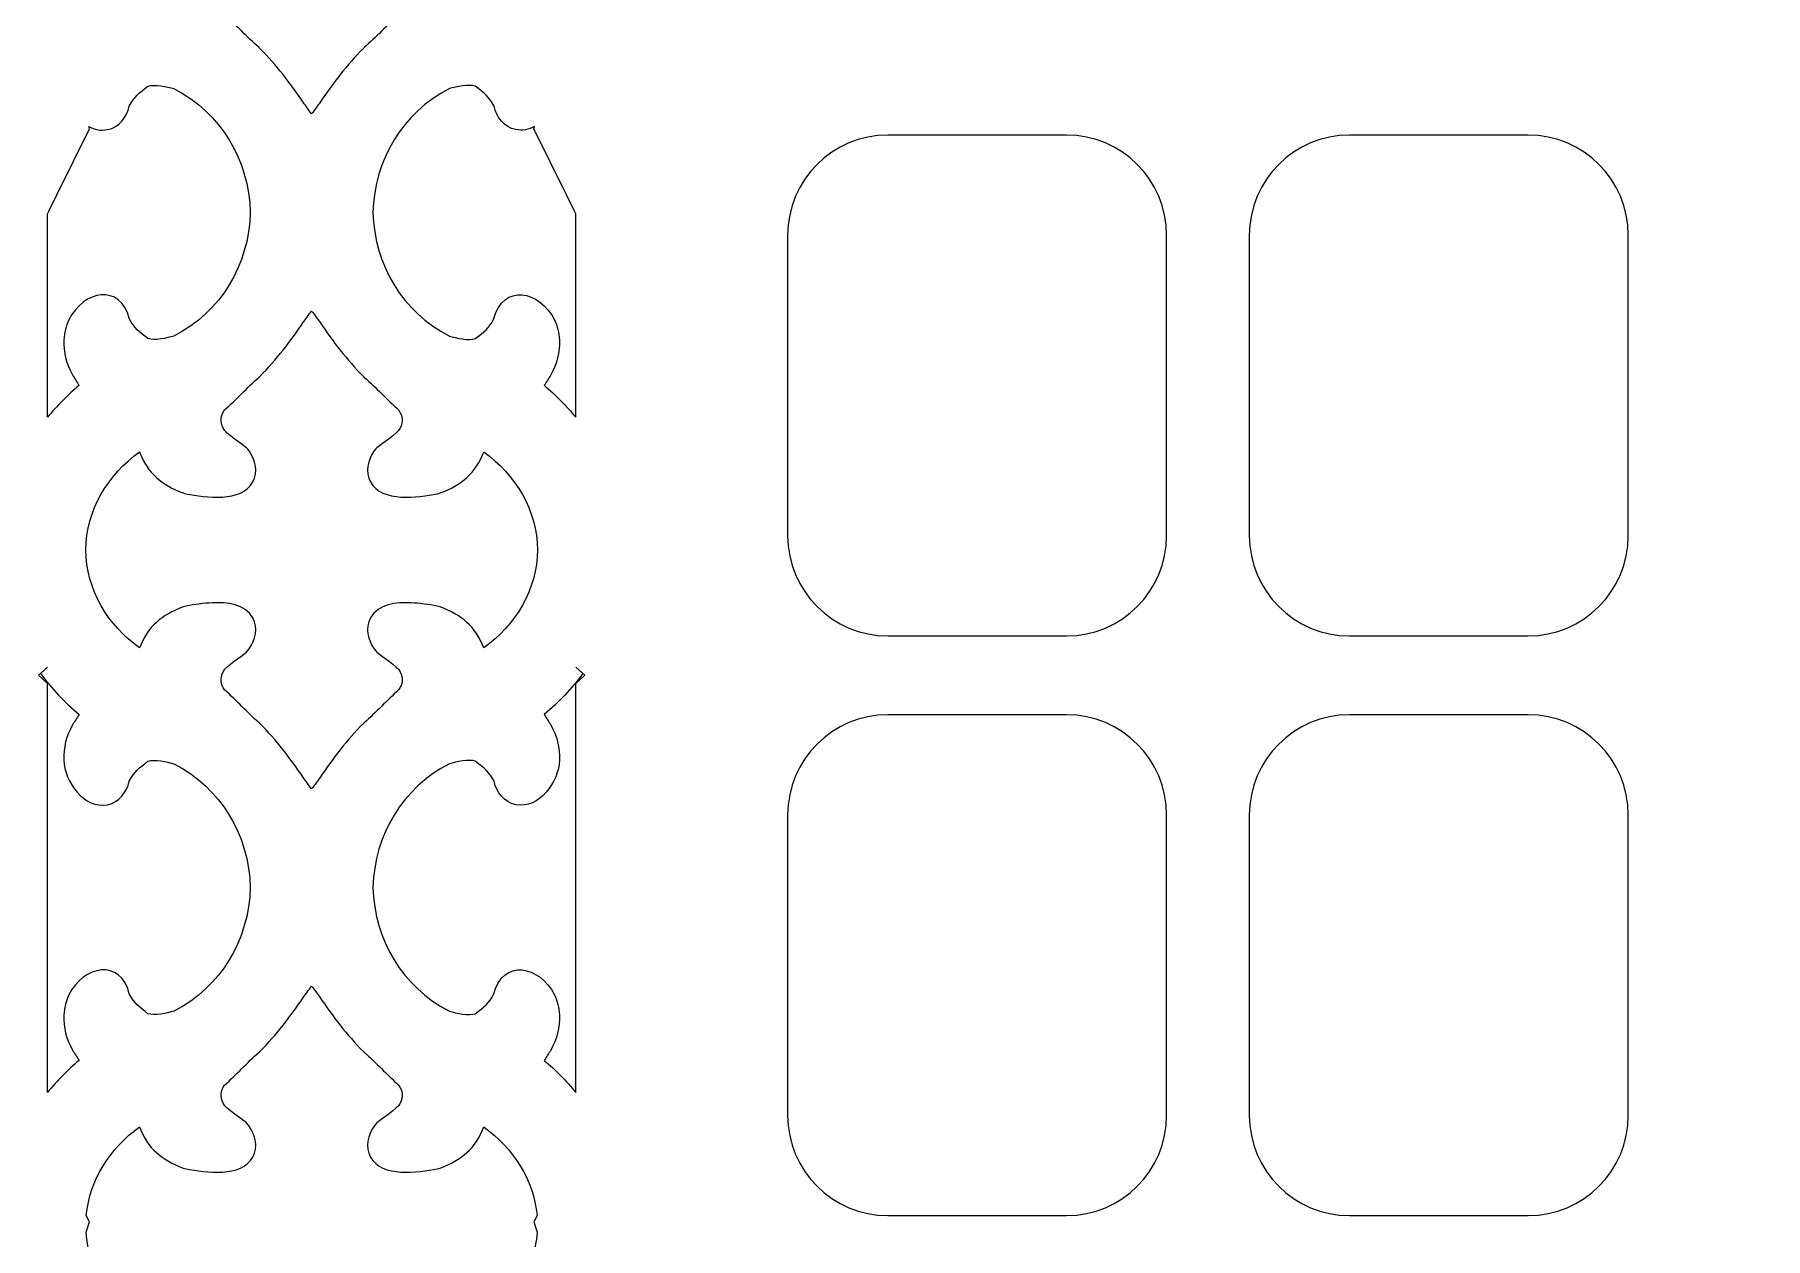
# Model space of a CAD drawing. Header units: centimetres. Extents: x -44 to 44, y -59 to 59.
# Drawn here: x -0.54 to 9.62, y -15.12 to -8.05 of the extents above; entities that cross this region are included whole.
import ezdxf

# ---------------------------------------------------------------- set-up
doc = ezdxf.new("R2010")
doc.units = ezdxf.units.CM
doc.header["$MEASUREMENT"] = 0
doc.layers.add('layer 1', color=7, linetype='Continuous')

msp = doc.modelspace()

# ---------------------------------------------------------------- linework, layer by layer
at = {"layer": 'layer 1', "lineweight": 9}
for points, knots in [([(0.39317, 9.20218), (0.39317, 9.20218), (1.78183, 9.20218), (1.78183, 9.20218), (1.78183, 9.20218), (2.21833, 9.20218), (2.57539, 8.84509), (2.57539, 8.40861), (2.57539, 8.40861), (2.57539, 8.40861), (2.57539, 8.40859), (2.57539, 8.40859), (2.57539, 8.40859), (2.57539, 8.05007), (2.33445, 7.74516), (2.00649, 7.64766), (2.00649, 7.64766), (2.00649, 7.64766), (2.03844, 7.61503), (2.03844, 7.61503), (2.03844, 7.61503), (2.03844, 7.61503), (2.38926, 7.25685), (2.38926, 7.25685), (2.38926, 7.25685), (2.38926, 7.25685), (14.71384, -5.32678), (14.71384, -5.32678), (14.71384, -5.32678), (14.71384, -5.32678), (14.71384, -6.39821), (14.71384, -6.39821), (14.71384, -6.39821), (14.71384, -6.70091), (14.47399, -6.94629), (14.17813, -6.94629), (14.17813, -6.94629), (14.17813, -8.84051), (14.71384, -11.77993), (14.71384, -12.57114), (14.71384, -12.57114), (14.71384, -12.57114), (14.71384, -14.15383), (14.71384, -14.15383), (14.71384, -14.15383), (14.71384, -14.94504), (14.17813, -17.88446), (14.17813, -19.77868), (14.17813, -19.77868), (14.47399, -19.77868), (14.71384, -20.02406), (14.71384, -20.32676), (14.71384, -20.32676), (14.71384, -20.32676), (14.71384, -21.39819), (14.71384, -21.39819), (14.71384, -21.39819), (14.71384, -21.39819), (14.17813, -21.39819), (14.17813, -21.39819), (14.17813, -21.39819), (14.17813, -21.39819), (13.65836, -21.39819), (13.65836, -21.39819), (13.65836, -21.39819), (13.65836, -21.39819), (13.00335, -21.39859), (13.00335, -21.39859), (13.00335, -21.39859), (13.00335, -21.39859), (13.00335, -12.45703), (13.00335, -12.45703), (13.00335, -12.45703), (13.00335, -12.45703), (12.40335, -12.45703), (12.40335, -12.45703), (12.40335, -12.45703), (12.40335, -12.45703), (12.40335, -21.39898), (12.40335, -21.39898), (12.40335, -21.39898), (12.40335, -21.39898), (-10.24476, -21.41336), (-10.24476, -21.41336), (-10.24476, -21.41336), (-10.24476, -21.41336), (-10.24476, -12.45703), (-10.24476, -12.45703), (-10.24476, -12.45703), (-10.24476, -12.45703), (-10.84476, -12.45703), (-10.84476, -12.45703), (-10.84476, -12.45703), (-10.84476, -12.45703), (-10.84476, -21.41374), (-10.84476, -21.41374), (-10.84476, -21.41374), (-10.84476, -21.41374), (-11.49101, -21.41415), (-11.49101, -21.41415), (-11.49101, -21.41415), (-11.49101, -21.41415), (-12.01954, -21.41415), (-12.01954, -21.41415), (-12.01954, -21.41415), (-12.01954, -21.41415), (-12.55526, -21.41415), (-12.55526, -21.41415), (-12.55526, -21.41415), (-12.55526, -21.41415), (-12.55526, -20.34272), (-12.55526, -20.34272), (-12.55526, -20.34272), (-12.55526, -20.04002), (-12.31541, -19.79464), (-12.01954, -19.79464), (-12.01954, -19.79464), (-12.01954, -17.90042), (-12.55526, -14.961), (-12.55526, -14.16979), (-12.55526, -14.16979), (-12.55526, -14.16979), (-12.55526, -12.5871), (-12.55526, -12.5871), (-12.55526, -12.5871), (-12.55526, -11.79589), (-12.01954, -8.85647), (-12.01954, -6.96225), (-12.01954, -6.96225), (-12.31541, -6.96225), (-12.55526, -6.71687), (-12.55526, -6.41417), (-12.55526, -6.41417), (-12.55526, -6.41417), (-12.55526, -5.34274), (-12.55526, -5.34274), (-12.55526, -5.34274), (-12.55526, -5.34274), (0.08501, 7.5624), (0.08501, 7.5624), (0.08501, 7.5624), (0.08501, 7.5624), (0.16851, 7.64769), (0.16851, 7.64769), (0.16851, 7.64769), (-0.15947, 7.74519), (-0.40039, 8.05005), (-0.40039, 8.40859), (-0.40039, 8.40859), (-0.40039, 8.40859), (-0.40039, 8.40861), (-0.40039, 8.40861), (-0.40039, 8.40861), (-0.40039, 8.84509), (-0.04333, 9.20218), (0.39317, 9.20218)], [0, 0, 0, 0, 0.025, 0.025, 0.025, 0.025, 0.05, 0.05, 0.05, 0.05, 0.075, 0.075, 0.075, 0.075, 0.1, 0.1, 0.1, 0.1, 0.125, 0.125, 0.125, 0.125, 0.15, 0.15, 0.15, 0.15, 0.175, 0.175, 0.175, 0.175, 0.2, 0.2, 0.2, 0.2, 0.225, 0.225, 0.225, 0.225, 0.25, 0.25, 0.25, 0.25, 0.275, 0.275, 0.275, 0.275, 0.3, 0.3, 0.3, 0.3, 0.325, 0.325, 0.325, 0.325, 0.35, 0.35, 0.35, 0.35, 0.375, 0.375, 0.375, 0.375, 0.4, 0.4, 0.4, 0.4, 0.425, 0.425, 0.425, 0.425, 0.45, 0.45, 0.45, 0.45, 0.475, 0.475, 0.475, 0.475, 0.5, 0.5, 0.5, 0.5, 0.525, 0.525, 0.525, 0.525, 0.55, 0.55, 0.55, 0.55, 0.575, 0.575, 0.575, 0.575, 0.6, 0.6, 0.6, 0.6, 0.625, 0.625, 0.625, 0.625, 0.65, 0.65, 0.65, 0.65, 0.675, 0.675, 0.675, 0.675, 0.7, 0.7, 0.7, 0.7, 0.725, 0.725, 0.725, 0.725, 0.75, 0.75, 0.75, 0.75, 0.775, 0.775, 0.775, 0.775, 0.8, 0.8, 0.8, 0.8, 0.825, 0.825, 0.825, 0.825, 0.85, 0.85, 0.85, 0.85, 0.875, 0.875, 0.875, 0.875, 0.9, 0.9, 0.9, 0.9, 0.925, 0.925, 0.925, 0.925, 0.95, 0.95, 0.95, 0.95, 1, 1, 1, 1]), ([(1.0875, -5.71187), (1.06993, -5.73257), (1.04878, -5.76364), (1.0404, -5.77584), (1.0404, -5.77584), (0.96152, -5.89044), (0.8823, -5.99683), (0.78341, -6.09553), (0.78341, -6.09553), (0.78341, -6.09553), (0.78114, -6.0978), (0.78114, -6.0978), (0.78114, -6.0978), (0.78114, -6.0978), (0.77874, -6.09992), (0.77874, -6.09992), (0.77874, -6.09992), (0.7089, -6.16172), (0.64605, -6.22997), (0.57673, -6.29244), (0.57673, -6.29244), (0.55307, -6.32773), (0.55026, -6.35912), (0.56711, -6.39947), (0.56711, -6.39947), (0.58731, -6.43691), (0.67059, -6.48452), (0.70419, -6.51506), (0.70419, -6.51506), (0.70419, -6.51506), (0.71323, -6.52326), (0.71323, -6.52326), (0.71323, -6.52326), (0.71323, -6.52326), (0.72019, -6.53331), (0.72019, -6.53331), (0.72019, -6.53331), (0.75778, -6.58755), (0.77612, -6.6537), (0.74226, -6.71511), (0.74226, -6.71511), (0.67545, -6.83629), (0.46444, -6.80676), (0.35059, -6.78478), (0.35059, -6.78478), (0.35059, -6.78478), (0.3417, -6.78306), (0.3417, -6.78306), (0.3417, -6.78306), (0.3417, -6.78306), (0.33324, -6.77989), (0.33324, -6.77989), (0.33324, -6.77989), (0.20679, -6.73243), (0.12551, -6.66572), (0.07671, -6.53867), (0.07671, -6.53867), (-0.10944, -6.67189), (-0.23638, -6.88183), (-0.23863, -7.11326), (-0.23863, -7.11326), (-0.23638, -7.34655), (-0.10944, -7.55666), (0.07671, -7.68988), (0.07671, -7.68988), (0.12551, -7.56283), (0.20676, -7.49612), (0.33324, -7.44866), (0.33324, -7.44866), (0.33324, -7.44866), (0.3417, -7.44549), (0.3417, -7.44549), (0.3417, -7.44549), (0.3417, -7.44549), (0.35059, -7.44377), (0.35059, -7.44377), (0.35059, -7.44377), (0.40039, -7.43415), (0.45311, -7.42738), (0.5037, -7.42506), (0.5037, -7.42506), (0.58884, -7.42119), (0.69587, -7.42926), (0.74226, -7.51346), (0.74226, -7.51346), (0.77612, -7.57487), (0.75778, -7.641), (0.72017, -7.69524), (0.72017, -7.69524), (0.72017, -7.69524), (0.71323, -7.70526), (0.71323, -7.70526), (0.71323, -7.70526), (0.71323, -7.70526), (0.70419, -7.71347), (0.70419, -7.71347), (0.70419, -7.71347), (0.67061, -7.74401), (0.58731, -7.79166), (0.56709, -7.8291), (0.56709, -7.8291), (0.55026, -7.86943), (0.55307, -7.90082), (0.57673, -7.93611), (0.57673, -7.93611), (0.64605, -7.99858), (0.7089, -8.06683), (0.77874, -8.12863), (0.77874, -8.12863), (0.77874, -8.12863), (0.78114, -8.13075), (0.78114, -8.13075), (0.78114, -8.13075), (0.78114, -8.13075), (0.78341, -8.13302), (0.78341, -8.13302), (0.78341, -8.13302), (0.8823, -8.23172), (0.96152, -8.33811), (1.0404, -8.45271), (1.0404, -8.45271), (1.04878, -8.46491), (1.06993, -8.49598), (1.0875, -8.51668), (1.0875, -8.51668), (1.10507, -8.49598), (1.12622, -8.46491), (1.1346, -8.45271), (1.1346, -8.45271), (1.21348, -8.33811), (1.2927, -8.23172), (1.39159, -8.13302), (1.39159, -8.13302), (1.39159, -8.13302), (1.39386, -8.13075), (1.39386, -8.13075), (1.39386, -8.13075), (1.39386, -8.13075), (1.39626, -8.12863), (1.39626, -8.12863), (1.39626, -8.12863), (1.4661, -8.06683), (1.52895, -7.99858), (1.59827, -7.93611), (1.59827, -7.93611), (1.62193, -7.90082), (1.62474, -7.86943), (1.60791, -7.8291), (1.60791, -7.8291), (1.58769, -7.79166), (1.50439, -7.74401), (1.47081, -7.71347), (1.47081, -7.71347), (1.47081, -7.71347), (1.46177, -7.70526), (1.46177, -7.70526), (1.46177, -7.70526), (1.46177, -7.70526), (1.45483, -7.69524), (1.45483, -7.69524), (1.45483, -7.69524), (1.41722, -7.641), (1.39888, -7.57487), (1.43274, -7.51346), (1.43274, -7.51346), (1.47913, -7.42926), (1.58616, -7.42119), (1.6713, -7.42506), (1.6713, -7.42506), (1.72189, -7.42738), (1.77461, -7.43415), (1.82441, -7.44377), (1.82441, -7.44377), (1.82441, -7.44377), (1.8333, -7.44549), (1.8333, -7.44549), (1.8333, -7.44549), (1.8333, -7.44549), (1.84176, -7.44866), (1.84176, -7.44866), (1.84176, -7.44866), (1.96824, -7.49612), (2.04949, -7.56283), (2.09829, -7.68988), (2.09829, -7.68988), (2.28444, -7.55666), (2.41138, -7.34655), (2.41363, -7.11326), (2.41363, -7.11326), (2.41138, -6.88183), (2.28444, -6.67189), (2.09829, -6.53867), (2.09829, -6.53867), (2.04949, -6.66572), (1.96821, -6.73243), (1.84176, -6.77989), (1.84176, -6.77989), (1.84176, -6.77989), (1.8333, -6.78306), (1.8333, -6.78306), (1.8333, -6.78306), (1.8333, -6.78306), (1.82441, -6.78478), (1.82441, -6.78478), (1.82441, -6.78478), (1.71056, -6.80676), (1.49955, -6.83629), (1.43274, -6.71511), (1.43274, -6.71511), (1.39888, -6.6537), (1.41722, -6.58755), (1.45481, -6.53331), (1.45481, -6.53331), (1.45481, -6.53331), (1.46177, -6.52326), (1.46177, -6.52326), (1.46177, -6.52326), (1.46177, -6.52326), (1.47081, -6.51506), (1.47081, -6.51506), (1.47081, -6.51506), (1.50441, -6.48452), (1.58769, -6.43691), (1.60789, -6.39947), (1.60789, -6.39947), (1.62474, -6.35912), (1.62193, -6.32773), (1.59827, -6.29244), (1.59827, -6.29244), (1.52895, -6.22997), (1.4661, -6.16172), (1.39626, -6.09992), (1.39626, -6.09992), (1.39626, -6.09992), (1.39386, -6.0978), (1.39386, -6.0978), (1.39386, -6.0978), (1.39386, -6.0978), (1.39159, -6.09553), (1.39159, -6.09553), (1.39159, -6.09553), (1.2927, -5.99683), (1.21348, -5.89044), (1.1346, -5.77584), (1.1346, -5.77584), (1.12622, -5.76364), (1.10507, -5.73257), (1.0875, -5.71187)], [0, 0, 0, 0, 0.01587302, 0.01587302, 0.01587302, 0.01587302, 0.03174603, 0.03174603, 0.03174603, 0.03174603, 0.04761905, 0.04761905, 0.04761905, 0.04761905, 0.06349206, 0.06349206, 0.06349206, 0.06349206, 0.07936508, 0.07936508, 0.07936508, 0.07936508, 0.0952381, 0.0952381, 0.0952381, 0.0952381, 0.11111111, 0.11111111, 0.11111111, 0.11111111, 0.12698413, 0.12698413, 0.12698413, 0.12698413, 0.14285714, 0.14285714, 0.14285714, 0.14285714, 0.15873016, 0.15873016, 0.15873016, 0.15873016, 0.17460317, 0.17460317, 0.17460317, 0.17460317, 0.19047619, 0.19047619, 0.19047619, 0.19047619, 0.20634921, 0.20634921, 0.20634921, 0.20634921, 0.22222222, 0.22222222, 0.22222222, 0.22222222, 0.23809524, 0.23809524, 0.23809524, 0.23809524, 0.25396825, 0.25396825, 0.25396825, 0.25396825, 0.26984127, 0.26984127, 0.26984127, 0.26984127, 0.28571429, 0.28571429, 0.28571429, 0.28571429, 0.3015873, 0.3015873, 0.3015873, 0.3015873, 0.31746032, 0.31746032, 0.31746032, 0.31746032, 0.33333333, 0.33333333, 0.33333333, 0.33333333, 0.34920635, 0.34920635, 0.34920635, 0.34920635, 0.36507937, 0.36507937, 0.36507937, 0.36507937, 0.38095238, 0.38095238, 0.38095238, 0.38095238, 0.3968254, 0.3968254, 0.3968254, 0.3968254, 0.41269841, 0.41269841, 0.41269841, 0.41269841, 0.42857143, 0.42857143, 0.42857143, 0.42857143, 0.44444444, 0.44444444, 0.44444444, 0.44444444, 0.46031746, 0.46031746, 0.46031746, 0.46031746, 0.47619048, 0.47619048, 0.47619048, 0.47619048, 0.49206349, 0.49206349, 0.49206349, 0.49206349, 0.50793651, 0.50793651, 0.50793651, 0.50793651, 0.52380952, 0.52380952, 0.52380952, 0.52380952, 0.53968254, 0.53968254, 0.53968254, 0.53968254, 0.55555556, 0.55555556, 0.55555556, 0.55555556, 0.57142857, 0.57142857, 0.57142857, 0.57142857, 0.58730159, 0.58730159, 0.58730159, 0.58730159, 0.6031746, 0.6031746, 0.6031746, 0.6031746, 0.61904762, 0.61904762, 0.61904762, 0.61904762, 0.63492063, 0.63492063, 0.63492063, 0.63492063, 0.65079365, 0.65079365, 0.65079365, 0.65079365, 0.66666667, 0.66666667, 0.66666667, 0.66666667, 0.68253968, 0.68253968, 0.68253968, 0.68253968, 0.6984127, 0.6984127, 0.6984127, 0.6984127, 0.71428571, 0.71428571, 0.71428571, 0.71428571, 0.73015873, 0.73015873, 0.73015873, 0.73015873, 0.74603175, 0.74603175, 0.74603175, 0.74603175, 0.76190476, 0.76190476, 0.76190476, 0.76190476, 0.77777778, 0.77777778, 0.77777778, 0.77777778, 0.79365079, 0.79365079, 0.79365079, 0.79365079, 0.80952381, 0.80952381, 0.80952381, 0.80952381, 0.82539683, 0.82539683, 0.82539683, 0.82539683, 0.84126984, 0.84126984, 0.84126984, 0.84126984, 0.85714286, 0.85714286, 0.85714286, 0.85714286, 0.87301587, 0.87301587, 0.87301587, 0.87301587, 0.88888889, 0.88888889, 0.88888889, 0.88888889, 0.9047619, 0.9047619, 0.9047619, 0.9047619, 0.92063492, 0.92063492, 0.92063492, 0.92063492, 0.93650794, 0.93650794, 0.93650794, 0.93650794, 0.95238095, 0.95238095, 0.95238095, 0.95238095, 0.96825397, 0.96825397, 0.96825397, 0.96825397, 1, 1, 1, 1]), ([(-0.46314, -10.29891), (-0.408, -10.23144), (-0.34624, -10.16856), (-0.27759, -10.11088), (-0.27759, -10.11088), (-0.29085, -10.09082), (-0.3057, -10.07012), (-0.31654, -10.05039), (-0.31654, -10.05039), (-0.35216, -9.98554), (-0.3717, -9.91742), (-0.36705, -9.84309), (-0.36705, -9.84309), (-0.36624, -9.80284), (-0.35501, -9.76288), (-0.33739, -9.72684), (-0.33739, -9.72684), (-0.25185, -9.55183), (-0.03474, -9.51266), (0.01691, -9.71964), (0.01691, -9.71964), (0.04581, -9.77698), (0.07624, -9.79721), (0.12647, -9.83679), (0.12647, -9.83679), (0.16179, -9.85052), (0.24049, -9.83289), (0.27868, -9.82247), (0.27868, -9.82247), (0.55624, -9.67832), (0.71779, -9.40603), (0.72731, -9.09589), (0.72731, -9.09589), (0.71779, -8.78578), (0.55624, -8.51346), (0.27868, -8.36931), (0.27868, -8.36931), (0.24049, -8.3589), (0.16181, -8.34131), (0.12647, -8.355), (0.12647, -8.355), (0.07622, -8.39464), (0.04575, -8.41489), (0.0168, -8.47236), (0.0168, -8.47236), (-0.00004, -8.53794), (-0.04033, -8.59549), (-0.11145, -8.6097), (-0.11145, -8.6097), (-0.15062, -8.61752), (-0.18791, -8.60994), (-0.22131, -8.59219), (-0.22131, -8.59219), (-0.22131, -8.59219), (-0.21724, -8.60503), (-0.21724, -8.60503), (-0.21724, -8.60503), (-0.21724, -8.60503), (-0.40841, -8.99209), (-0.40841, -8.99209), (-0.40841, -8.99209), (-0.42613, -9.02801), (-0.44554, -9.06574), (-0.46314, -9.10371), (-0.46314, -9.10371), (-0.46314, -9.10371), (-0.46314, -10.29891), (-0.46314, -10.29891)], [0, 0, 0, 0, 0.05555556, 0.05555556, 0.05555556, 0.05555556, 0.11111111, 0.11111111, 0.11111111, 0.11111111, 0.16666667, 0.16666667, 0.16666667, 0.16666667, 0.22222222, 0.22222222, 0.22222222, 0.22222222, 0.27777778, 0.27777778, 0.27777778, 0.27777778, 0.33333333, 0.33333333, 0.33333333, 0.33333333, 0.38888889, 0.38888889, 0.38888889, 0.38888889, 0.44444444, 0.44444444, 0.44444444, 0.44444444, 0.5, 0.5, 0.5, 0.5, 0.55555556, 0.55555556, 0.55555556, 0.55555556, 0.61111111, 0.61111111, 0.61111111, 0.61111111, 0.66666667, 0.66666667, 0.66666667, 0.66666667, 0.72222222, 0.72222222, 0.72222222, 0.72222222, 0.77777778, 0.77777778, 0.77777778, 0.77777778, 0.83333333, 0.83333333, 0.83333333, 0.83333333, 0.88888889, 0.88888889, 0.88888889, 0.88888889, 1, 1, 1, 1]), ([(2.63814, -10.29891), (2.583, -10.23144), (2.52124, -10.16856), (2.45259, -10.11088), (2.45259, -10.11088), (2.46585, -10.09082), (2.4807, -10.07012), (2.49154, -10.05039), (2.49154, -10.05039), (2.52716, -9.98554), (2.5467, -9.91742), (2.54205, -9.84309), (2.54205, -9.84309), (2.54124, -9.80284), (2.53001, -9.76288), (2.51239, -9.72684), (2.51239, -9.72684), (2.42685, -9.55183), (2.20974, -9.51266), (2.15809, -9.71964), (2.15809, -9.71964), (2.12919, -9.77698), (2.09876, -9.79721), (2.04853, -9.83679), (2.04853, -9.83679), (2.01321, -9.85052), (1.93451, -9.83289), (1.89632, -9.82247), (1.89632, -9.82247), (1.61876, -9.67832), (1.45721, -9.40603), (1.44769, -9.09589), (1.44769, -9.09589), (1.45721, -8.78578), (1.61876, -8.51346), (1.89632, -8.36931), (1.89632, -8.36931), (1.93451, -8.3589), (2.01319, -8.34131), (2.04853, -8.355), (2.04853, -8.355), (2.09878, -8.39464), (2.12925, -8.41489), (2.1582, -8.47236), (2.1582, -8.47236), (2.17504, -8.53794), (2.21533, -8.59549), (2.28645, -8.6097), (2.28645, -8.6097), (2.32562, -8.61752), (2.36291, -8.60994), (2.39631, -8.59219), (2.39631, -8.59219), (2.39631, -8.59219), (2.39224, -8.60503), (2.39224, -8.60503), (2.39224, -8.60503), (2.39224, -8.60503), (2.58341, -8.99209), (2.58341, -8.99209), (2.58341, -8.99209), (2.60113, -9.02801), (2.62054, -9.06574), (2.63814, -9.10371), (2.63814, -9.10371), (2.63814, -9.10371), (2.63814, -10.29891), (2.63814, -10.29891)], [0, 0, 0, 0, 0.05555556, 0.05555556, 0.05555556, 0.05555556, 0.11111111, 0.11111111, 0.11111111, 0.11111111, 0.16666667, 0.16666667, 0.16666667, 0.16666667, 0.22222222, 0.22222222, 0.22222222, 0.22222222, 0.27777778, 0.27777778, 0.27777778, 0.27777778, 0.33333333, 0.33333333, 0.33333333, 0.33333333, 0.38888889, 0.38888889, 0.38888889, 0.38888889, 0.44444444, 0.44444444, 0.44444444, 0.44444444, 0.5, 0.5, 0.5, 0.5, 0.55555556, 0.55555556, 0.55555556, 0.55555556, 0.61111111, 0.61111111, 0.61111111, 0.61111111, 0.66666667, 0.66666667, 0.66666667, 0.66666667, 0.72222222, 0.72222222, 0.72222222, 0.72222222, 0.77777778, 0.77777778, 0.77777778, 0.77777778, 0.83333333, 0.83333333, 0.83333333, 0.83333333, 0.88888889, 0.88888889, 0.88888889, 0.88888889, 1, 1, 1, 1]), ([(5.51946, -11.58216), (5.11378, -11.58216), (4.47032, -11.58216), (4.47032, -11.58216), (4.47032, -11.58216), (4.47032, -11.58216), (4.47032, -11.58216), (4.47032, -11.58216), (4.47032, -11.58216), (4.14684, -11.58216), (3.88217, -11.31748), (3.88217, -10.99401), (3.88217, -10.99401), (3.88217, -10.99401), (3.88217, -10.99401), (3.88217, -10.99401), (3.88217, -10.99401), (3.88217, -10.99401), (3.88217, -9.22956), (3.88217, -9.22956), (3.88217, -9.22956), (3.88217, -9.22956), (3.88217, -9.22956), (3.88217, -9.22956), (3.88217, -9.22956), (3.88217, -8.9061), (4.14686, -8.64144), (4.47032, -8.64144), (4.47032, -8.64144), (4.47032, -8.64144), (5.11378, -8.64144), (5.51946, -8.64144), (5.51946, -8.64144), (5.51946, -8.64144), (5.51946, -8.64144), (5.51946, -8.64144), (5.51946, -8.64144), (5.84293, -8.64144), (6.10759, -8.9061), (6.10759, -9.22956), (6.10759, -9.22956), (6.10759, -9.22956), (6.10759, -9.22956), (6.10759, -9.22956), (6.10759, -9.22956), (6.10759, -9.22956), (6.10759, -10.99401), (6.10759, -10.99401), (6.10759, -10.99401), (6.10759, -10.99401), (6.10759, -10.99401), (6.10759, -10.99401), (6.10759, -10.99401), (6.10759, -11.31748), (5.84293, -11.58216), (5.51946, -11.58216)], [0, 0, 0, 0, 0.06666667, 0.06666667, 0.06666667, 0.06666667, 0.13333333, 0.13333333, 0.13333333, 0.13333333, 0.2, 0.2, 0.2, 0.2, 0.26666667, 0.26666667, 0.26666667, 0.26666667, 0.33333333, 0.33333333, 0.33333333, 0.33333333, 0.4, 0.4, 0.4, 0.4, 0.46666667, 0.46666667, 0.46666667, 0.46666667, 0.53333333, 0.53333333, 0.53333333, 0.53333333, 0.6, 0.6, 0.6, 0.6, 0.66666667, 0.66666667, 0.66666667, 0.66666667, 0.73333333, 0.73333333, 0.73333333, 0.73333333, 0.8, 0.8, 0.8, 0.8, 0.86666667, 0.86666667, 0.86666667, 0.86666667, 1, 1, 1, 1]), ([(8.23005, -11.58216), (7.82436, -11.58216), (7.18093, -11.58216), (7.18093, -11.58216), (7.18093, -11.58216), (7.18093, -11.58216), (7.18093, -11.58216), (7.18093, -11.58216), (7.18093, -11.58216), (6.85744, -11.58216), (6.59276, -11.31748), (6.59276, -10.99401), (6.59276, -10.99401), (6.59276, -10.99401), (6.59276, -10.99401), (6.59276, -10.99401), (6.59276, -10.99401), (6.59276, -10.99401), (6.59276, -9.22956), (6.59276, -9.22956), (6.59276, -9.22956), (6.59276, -9.22956), (6.59276, -9.22956), (6.59276, -9.22956), (6.59276, -9.22956), (6.59276, -8.9061), (6.85744, -8.64144), (7.18093, -8.64144), (7.18093, -8.64144), (7.18093, -8.64144), (7.82436, -8.64144), (8.23007, -8.64144), (8.23007, -8.64144), (8.23007, -8.64144), (8.23007, -8.64144), (8.23007, -8.64144), (8.23007, -8.64144), (8.55354, -8.64144), (8.8182, -8.9061), (8.8182, -9.22956), (8.8182, -9.22956), (8.8182, -9.22956), (8.8182, -9.22956), (8.8182, -9.22956), (8.8182, -9.22956), (8.8182, -9.22956), (8.8182, -10.99401), (8.8182, -10.99401), (8.8182, -10.99401), (8.8182, -10.99401), (8.8182, -10.99401), (8.8182, -10.99401), (8.8182, -10.99401), (8.8182, -11.31748), (8.55354, -11.58216), (8.23005, -11.58216)], [0, 0, 0, 0, 0.06666667, 0.06666667, 0.06666667, 0.06666667, 0.13333333, 0.13333333, 0.13333333, 0.13333333, 0.2, 0.2, 0.2, 0.2, 0.26666667, 0.26666667, 0.26666667, 0.26666667, 0.33333333, 0.33333333, 0.33333333, 0.33333333, 0.4, 0.4, 0.4, 0.4, 0.46666667, 0.46666667, 0.46666667, 0.46666667, 0.53333333, 0.53333333, 0.53333333, 0.53333333, 0.6, 0.6, 0.6, 0.6, 0.66666667, 0.66666667, 0.66666667, 0.66666667, 0.73333333, 0.73333333, 0.73333333, 0.73333333, 0.8, 0.8, 0.8, 0.8, 0.86666667, 0.86666667, 0.86666667, 0.86666667, 1, 1, 1, 1]), ([(1.0875, -9.67513), (1.06993, -9.69585), (1.04878, -9.72692), (1.04038, -9.73909), (1.04038, -9.73909), (0.9615, -9.85369), (0.8823, -9.96009), (0.78341, -10.05879), (0.78341, -10.05879), (0.78341, -10.05879), (0.78114, -10.06104), (0.78114, -10.06104), (0.78114, -10.06104), (0.78114, -10.06104), (0.77874, -10.06316), (0.77874, -10.06316), (0.77874, -10.06316), (0.7089, -10.12496), (0.64605, -10.19321), (0.57673, -10.25567), (0.57673, -10.25567), (0.55307, -10.29099), (0.55026, -10.32238), (0.56709, -10.36273), (0.56709, -10.36273), (0.58734, -10.40016), (0.67056, -10.44776), (0.70414, -10.47825), (0.70414, -10.47825), (0.70414, -10.47825), (0.71321, -10.48648), (0.71321, -10.48648), (0.71321, -10.48648), (0.71321, -10.48648), (0.72019, -10.49655), (0.72019, -10.49655), (0.72019, -10.49655), (0.75778, -10.55079), (0.77612, -10.61691), (0.74226, -10.67835), (0.74226, -10.67835), (0.67543, -10.79957), (0.46455, -10.76994), (0.3507, -10.74808), (0.3507, -10.74808), (0.3507, -10.74808), (0.34174, -10.74636), (0.34174, -10.74636), (0.34174, -10.74636), (0.34174, -10.74636), (0.33321, -10.74317), (0.33321, -10.74317), (0.33321, -10.74317), (0.20676, -10.69569), (0.12551, -10.62898), (0.07671, -10.50193), (0.07671, -10.50193), (-0.10941, -10.63515), (-0.23638, -10.84506), (-0.23863, -11.07649), (-0.23863, -11.07649), (-0.23638, -11.30979), (-0.10944, -11.51989), (0.07671, -11.65314), (0.07671, -11.65314), (0.12551, -11.52609), (0.20676, -11.45936), (0.33324, -11.41189), (0.33324, -11.41189), (0.33324, -11.41189), (0.34174, -11.4087), (0.34174, -11.4087), (0.34174, -11.4087), (0.34174, -11.4087), (0.35064, -11.40699), (0.35064, -11.40699), (0.35064, -11.40699), (0.40046, -11.39741), (0.45311, -11.39061), (0.5037, -11.38832), (0.5037, -11.38832), (0.58886, -11.38444), (0.69587, -11.39252), (0.74226, -11.47671), (0.74226, -11.47671), (0.77612, -11.53813), (0.75778, -11.60426), (0.72017, -11.65849), (0.72017, -11.65849), (0.72017, -11.65849), (0.71321, -11.66852), (0.71321, -11.66852), (0.71321, -11.66852), (0.71321, -11.66852), (0.70419, -11.67673), (0.70419, -11.67673), (0.70419, -11.67673), (0.67059, -11.70726), (0.58731, -11.7549), (0.56709, -11.79234), (0.56709, -11.79234), (0.55026, -11.83266), (0.55307, -11.86406), (0.57673, -11.89937), (0.57673, -11.89937), (0.64605, -11.96184), (0.70892, -12.03009), (0.77874, -12.09189), (0.77874, -12.09189), (0.77874, -12.09189), (0.78114, -12.09401), (0.78114, -12.09401), (0.78114, -12.09401), (0.78114, -12.09401), (0.78341, -12.09628), (0.78341, -12.09628), (0.78341, -12.09628), (0.8823, -12.19496), (0.9615, -12.30135), (1.04038, -12.41595), (1.04038, -12.41595), (1.04878, -12.42812), (1.06993, -12.45919), (1.0875, -12.47991), (1.0875, -12.47991), (1.10507, -12.45919), (1.12622, -12.42812), (1.13462, -12.41595), (1.13462, -12.41595), (1.2135, -12.30135), (1.2927, -12.19496), (1.39159, -12.09628), (1.39159, -12.09628), (1.39159, -12.09628), (1.39386, -12.09401), (1.39386, -12.09401), (1.39386, -12.09401), (1.39386, -12.09401), (1.39626, -12.09189), (1.39626, -12.09189), (1.39626, -12.09189), (1.46608, -12.03009), (1.52895, -11.96184), (1.59827, -11.89937), (1.59827, -11.89937), (1.62193, -11.86406), (1.62474, -11.83266), (1.60791, -11.79234), (1.60791, -11.79234), (1.58769, -11.7549), (1.50441, -11.70726), (1.47081, -11.67673), (1.47081, -11.67673), (1.47081, -11.67673), (1.46179, -11.66852), (1.46179, -11.66852), (1.46179, -11.66852), (1.46179, -11.66852), (1.45483, -11.65849), (1.45483, -11.65849), (1.45483, -11.65849), (1.41722, -11.60426), (1.39888, -11.53813), (1.43274, -11.47671), (1.43274, -11.47671), (1.47913, -11.39252), (1.58614, -11.38444), (1.6713, -11.38832), (1.6713, -11.38832), (1.72189, -11.39061), (1.77454, -11.39741), (1.82436, -11.40699), (1.82436, -11.40699), (1.82436, -11.40699), (1.83326, -11.4087), (1.83326, -11.4087), (1.83326, -11.4087), (1.83326, -11.4087), (1.84176, -11.41189), (1.84176, -11.41189), (1.84176, -11.41189), (1.96824, -11.45936), (2.04949, -11.52609), (2.09829, -11.65314), (2.09829, -11.65314), (2.28444, -11.51989), (2.41138, -11.30979), (2.41363, -11.07649), (2.41363, -11.07649), (2.41138, -10.84506), (2.28441, -10.63515), (2.09829, -10.50193), (2.09829, -10.50193), (2.04949, -10.62898), (1.96824, -10.69569), (1.84179, -10.74317), (1.84179, -10.74317), (1.84179, -10.74317), (1.83326, -10.74636), (1.83326, -10.74636), (1.83326, -10.74636), (1.83326, -10.74636), (1.8243, -10.74808), (1.8243, -10.74808), (1.8243, -10.74808), (1.71045, -10.76994), (1.49957, -10.79957), (1.43274, -10.67835), (1.43274, -10.67835), (1.39888, -10.61691), (1.41722, -10.55079), (1.45481, -10.49655), (1.45481, -10.49655), (1.45481, -10.49655), (1.46179, -10.48648), (1.46179, -10.48648), (1.46179, -10.48648), (1.46179, -10.48648), (1.47086, -10.47825), (1.47086, -10.47825), (1.47086, -10.47825), (1.50444, -10.44776), (1.58766, -10.40016), (1.60791, -10.36273), (1.60791, -10.36273), (1.62474, -10.32238), (1.62193, -10.29099), (1.59827, -10.25567), (1.59827, -10.25567), (1.52895, -10.19321), (1.4661, -10.12496), (1.39626, -10.06316), (1.39626, -10.06316), (1.39626, -10.06316), (1.39386, -10.06104), (1.39386, -10.06104), (1.39386, -10.06104), (1.39386, -10.06104), (1.39159, -10.05879), (1.39159, -10.05879), (1.39159, -10.05879), (1.2927, -9.96009), (1.2135, -9.85369), (1.13462, -9.73909), (1.13462, -9.73909), (1.12622, -9.72692), (1.10507, -9.69585), (1.0875, -9.67513)], [0, 0, 0, 0, 0.01587302, 0.01587302, 0.01587302, 0.01587302, 0.03174603, 0.03174603, 0.03174603, 0.03174603, 0.04761905, 0.04761905, 0.04761905, 0.04761905, 0.06349206, 0.06349206, 0.06349206, 0.06349206, 0.07936508, 0.07936508, 0.07936508, 0.07936508, 0.0952381, 0.0952381, 0.0952381, 0.0952381, 0.11111111, 0.11111111, 0.11111111, 0.11111111, 0.12698413, 0.12698413, 0.12698413, 0.12698413, 0.14285714, 0.14285714, 0.14285714, 0.14285714, 0.15873016, 0.15873016, 0.15873016, 0.15873016, 0.17460317, 0.17460317, 0.17460317, 0.17460317, 0.19047619, 0.19047619, 0.19047619, 0.19047619, 0.20634921, 0.20634921, 0.20634921, 0.20634921, 0.22222222, 0.22222222, 0.22222222, 0.22222222, 0.23809524, 0.23809524, 0.23809524, 0.23809524, 0.25396825, 0.25396825, 0.25396825, 0.25396825, 0.26984127, 0.26984127, 0.26984127, 0.26984127, 0.28571429, 0.28571429, 0.28571429, 0.28571429, 0.3015873, 0.3015873, 0.3015873, 0.3015873, 0.31746032, 0.31746032, 0.31746032, 0.31746032, 0.33333333, 0.33333333, 0.33333333, 0.33333333, 0.34920635, 0.34920635, 0.34920635, 0.34920635, 0.36507937, 0.36507937, 0.36507937, 0.36507937, 0.38095238, 0.38095238, 0.38095238, 0.38095238, 0.3968254, 0.3968254, 0.3968254, 0.3968254, 0.41269841, 0.41269841, 0.41269841, 0.41269841, 0.42857143, 0.42857143, 0.42857143, 0.42857143, 0.44444444, 0.44444444, 0.44444444, 0.44444444, 0.46031746, 0.46031746, 0.46031746, 0.46031746, 0.47619048, 0.47619048, 0.47619048, 0.47619048, 0.49206349, 0.49206349, 0.49206349, 0.49206349, 0.50793651, 0.50793651, 0.50793651, 0.50793651, 0.52380952, 0.52380952, 0.52380952, 0.52380952, 0.53968254, 0.53968254, 0.53968254, 0.53968254, 0.55555556, 0.55555556, 0.55555556, 0.55555556, 0.57142857, 0.57142857, 0.57142857, 0.57142857, 0.58730159, 0.58730159, 0.58730159, 0.58730159, 0.6031746, 0.6031746, 0.6031746, 0.6031746, 0.61904762, 0.61904762, 0.61904762, 0.61904762, 0.63492063, 0.63492063, 0.63492063, 0.63492063, 0.65079365, 0.65079365, 0.65079365, 0.65079365, 0.66666667, 0.66666667, 0.66666667, 0.66666667, 0.68253968, 0.68253968, 0.68253968, 0.68253968, 0.6984127, 0.6984127, 0.6984127, 0.6984127, 0.71428571, 0.71428571, 0.71428571, 0.71428571, 0.73015873, 0.73015873, 0.73015873, 0.73015873, 0.74603175, 0.74603175, 0.74603175, 0.74603175, 0.76190476, 0.76190476, 0.76190476, 0.76190476, 0.77777778, 0.77777778, 0.77777778, 0.77777778, 0.79365079, 0.79365079, 0.79365079, 0.79365079, 0.80952381, 0.80952381, 0.80952381, 0.80952381, 0.82539683, 0.82539683, 0.82539683, 0.82539683, 0.84126984, 0.84126984, 0.84126984, 0.84126984, 0.85714286, 0.85714286, 0.85714286, 0.85714286, 0.87301587, 0.87301587, 0.87301587, 0.87301587, 0.88888889, 0.88888889, 0.88888889, 0.88888889, 0.9047619, 0.9047619, 0.9047619, 0.9047619, 0.92063492, 0.92063492, 0.92063492, 0.92063492, 0.93650794, 0.93650794, 0.93650794, 0.93650794, 0.95238095, 0.95238095, 0.95238095, 0.95238095, 0.96825397, 0.96825397, 0.96825397, 0.96825397, 1, 1, 1, 1]), ([(-0.46314, -14.26224), (-0.40798, -14.19474), (-0.34624, -14.13184), (-0.27756, -14.07416), (-0.27756, -14.07416), (-0.29083, -14.05408), (-0.3057, -14.03338), (-0.31654, -14.01364), (-0.31654, -14.01364), (-0.35216, -13.9488), (-0.3717, -13.8807), (-0.36705, -13.80636), (-0.36705, -13.80636), (-0.36624, -13.76614), (-0.35503, -13.7262), (-0.33744, -13.69018), (-0.33744, -13.69018), (-0.25194, -13.51509), (-0.03474, -13.47585), (0.01691, -13.68289), (0.01691, -13.68289), (0.04581, -13.74021), (0.07624, -13.76044), (0.12645, -13.80004), (0.12645, -13.80004), (0.16179, -13.81374), (0.24049, -13.79614), (0.27868, -13.78573), (0.27868, -13.78573), (0.55624, -13.64158), (0.71779, -13.36926), (0.72731, -13.05915), (0.72731, -13.05915), (0.71779, -12.74901), (0.55624, -12.47672), (0.27868, -12.33257), (0.27868, -12.33257), (0.24049, -12.32216), (0.16176, -12.30452), (0.12649, -12.31826), (0.12649, -12.31826), (0.07618, -12.3579), (0.04575, -12.37811), (0.01682, -12.43562), (0.01682, -12.43562), (-0.00002, -12.50119), (-0.04031, -12.55875), (-0.11143, -12.57296), (-0.11143, -12.57296), (-0.24936, -12.60049), (-0.36424, -12.43704), (-0.36705, -12.31202), (-0.36705, -12.31202), (-0.37172, -12.23766), (-0.35216, -12.16952), (-0.31654, -12.10466), (-0.31654, -12.10466), (-0.30574, -12.08499), (-0.29094, -12.06437), (-0.27761, -12.04414), (-0.27761, -12.04414), (-0.36396, -11.97159), (-0.43939, -11.89084), (-0.50445, -11.80305), (-0.50445, -11.80305), (-0.50445, -11.80305), (-0.46314, -11.76484), (-0.46314, -11.76484), (-0.46314, -11.76484), (-0.46314, -11.76484), (-0.51576, -11.81351), (-0.51576, -11.81351), (-0.51576, -11.81351), (-0.51576, -11.81351), (-0.46314, -11.86217), (-0.46314, -11.86217), (-0.46314, -11.86217), (-0.46314, -11.86217), (-0.46314, -14.26224), (-0.46314, -14.26224)], [0, 0, 0, 0, 0.04761905, 0.04761905, 0.04761905, 0.04761905, 0.0952381, 0.0952381, 0.0952381, 0.0952381, 0.14285714, 0.14285714, 0.14285714, 0.14285714, 0.19047619, 0.19047619, 0.19047619, 0.19047619, 0.23809524, 0.23809524, 0.23809524, 0.23809524, 0.28571429, 0.28571429, 0.28571429, 0.28571429, 0.33333333, 0.33333333, 0.33333333, 0.33333333, 0.38095238, 0.38095238, 0.38095238, 0.38095238, 0.42857143, 0.42857143, 0.42857143, 0.42857143, 0.47619048, 0.47619048, 0.47619048, 0.47619048, 0.52380952, 0.52380952, 0.52380952, 0.52380952, 0.57142857, 0.57142857, 0.57142857, 0.57142857, 0.61904762, 0.61904762, 0.61904762, 0.61904762, 0.66666667, 0.66666667, 0.66666667, 0.66666667, 0.71428571, 0.71428571, 0.71428571, 0.71428571, 0.76190476, 0.76190476, 0.76190476, 0.76190476, 0.80952381, 0.80952381, 0.80952381, 0.80952381, 0.85714286, 0.85714286, 0.85714286, 0.85714286, 0.9047619, 0.9047619, 0.9047619, 0.9047619, 1, 1, 1, 1]), ([(2.63814, -14.26224), (2.58298, -14.19474), (2.52124, -14.13184), (2.45256, -14.07416), (2.45256, -14.07416), (2.46583, -14.05408), (2.4807, -14.03338), (2.49154, -14.01364), (2.49154, -14.01364), (2.52716, -13.9488), (2.5467, -13.8807), (2.54205, -13.80636), (2.54205, -13.80636), (2.54124, -13.76614), (2.53003, -13.7262), (2.51244, -13.69018), (2.51244, -13.69018), (2.42694, -13.51509), (2.20974, -13.47585), (2.15809, -13.68289), (2.15809, -13.68289), (2.12919, -13.74021), (2.09876, -13.76044), (2.04855, -13.80004), (2.04855, -13.80004), (2.01321, -13.81374), (1.93451, -13.79614), (1.89632, -13.78573), (1.89632, -13.78573), (1.61876, -13.64158), (1.45721, -13.36926), (1.44769, -13.05915), (1.44769, -13.05915), (1.45721, -12.74901), (1.61876, -12.47672), (1.89632, -12.33257), (1.89632, -12.33257), (1.93451, -12.32216), (2.01324, -12.30452), (2.04851, -12.31826), (2.04851, -12.31826), (2.09882, -12.3579), (2.12925, -12.37811), (2.15818, -12.43562), (2.15818, -12.43562), (2.17502, -12.50119), (2.21531, -12.55875), (2.28643, -12.57296), (2.28643, -12.57296), (2.42436, -12.60049), (2.53924, -12.43704), (2.54205, -12.31202), (2.54205, -12.31202), (2.54672, -12.23766), (2.52716, -12.16952), (2.49154, -12.10466), (2.49154, -12.10466), (2.48074, -12.08499), (2.46594, -12.06437), (2.45261, -12.04414), (2.45261, -12.04414), (2.53896, -11.97159), (2.61439, -11.89084), (2.67945, -11.80305), (2.67945, -11.80305), (2.67945, -11.80305), (2.63814, -11.76484), (2.63814, -11.76484), (2.63814, -11.76484), (2.63814, -11.76484), (2.69076, -11.81351), (2.69076, -11.81351), (2.69076, -11.81351), (2.69076, -11.81351), (2.63814, -11.86217), (2.63814, -11.86217), (2.63814, -11.86217), (2.63814, -11.86217), (2.63814, -14.26224), (2.63814, -14.26224)], [0, 0, 0, 0, 0.04761905, 0.04761905, 0.04761905, 0.04761905, 0.0952381, 0.0952381, 0.0952381, 0.0952381, 0.14285714, 0.14285714, 0.14285714, 0.14285714, 0.19047619, 0.19047619, 0.19047619, 0.19047619, 0.23809524, 0.23809524, 0.23809524, 0.23809524, 0.28571429, 0.28571429, 0.28571429, 0.28571429, 0.33333333, 0.33333333, 0.33333333, 0.33333333, 0.38095238, 0.38095238, 0.38095238, 0.38095238, 0.42857143, 0.42857143, 0.42857143, 0.42857143, 0.47619048, 0.47619048, 0.47619048, 0.47619048, 0.52380952, 0.52380952, 0.52380952, 0.52380952, 0.57142857, 0.57142857, 0.57142857, 0.57142857, 0.61904762, 0.61904762, 0.61904762, 0.61904762, 0.66666667, 0.66666667, 0.66666667, 0.66666667, 0.71428571, 0.71428571, 0.71428571, 0.71428571, 0.76190476, 0.76190476, 0.76190476, 0.76190476, 0.80952381, 0.80952381, 0.80952381, 0.80952381, 0.85714286, 0.85714286, 0.85714286, 0.85714286, 0.9047619, 0.9047619, 0.9047619, 0.9047619, 1, 1, 1, 1]), ([(5.51946, -14.98556), (5.11378, -14.98556), (4.47032, -14.98556), (4.47032, -14.98556), (4.47032, -14.98556), (4.47032, -14.98556), (4.47032, -14.98556), (4.47032, -14.98556), (4.47032, -14.98556), (4.14684, -14.98556), (3.88217, -14.72089), (3.88217, -14.39743), (3.88217, -14.39743), (3.88217, -14.39743), (3.88217, -14.39743), (3.88217, -14.39743), (3.88217, -14.39743), (3.88217, -14.39743), (3.88217, -12.63298), (3.88217, -12.63298), (3.88217, -12.63298), (3.88217, -12.63298), (3.88217, -12.63298), (3.88217, -12.63298), (3.88217, -12.63298), (3.88217, -12.30951), (4.14686, -12.04485), (4.47032, -12.04485), (4.47032, -12.04485), (4.47032, -12.04485), (5.11378, -12.04485), (5.51946, -12.04485), (5.51946, -12.04485), (5.51946, -12.04485), (5.51946, -12.04485), (5.51946, -12.04485), (5.51946, -12.04485), (5.84293, -12.04485), (6.10759, -12.30951), (6.10759, -12.63298), (6.10759, -12.63298), (6.10759, -12.63298), (6.10759, -12.63298), (6.10759, -12.63298), (6.10759, -12.63298), (6.10759, -12.63298), (6.10759, -14.39743), (6.10759, -14.39743), (6.10759, -14.39743), (6.10759, -14.39743), (6.10759, -14.39743), (6.10759, -14.39743), (6.10759, -14.39743), (6.10759, -14.72089), (5.84293, -14.98556), (5.51946, -14.98556)], [0, 0, 0, 0, 0.06666667, 0.06666667, 0.06666667, 0.06666667, 0.13333333, 0.13333333, 0.13333333, 0.13333333, 0.2, 0.2, 0.2, 0.2, 0.26666667, 0.26666667, 0.26666667, 0.26666667, 0.33333333, 0.33333333, 0.33333333, 0.33333333, 0.4, 0.4, 0.4, 0.4, 0.46666667, 0.46666667, 0.46666667, 0.46666667, 0.53333333, 0.53333333, 0.53333333, 0.53333333, 0.6, 0.6, 0.6, 0.6, 0.66666667, 0.66666667, 0.66666667, 0.66666667, 0.73333333, 0.73333333, 0.73333333, 0.73333333, 0.8, 0.8, 0.8, 0.8, 0.86666667, 0.86666667, 0.86666667, 0.86666667, 1, 1, 1, 1]), ([(8.23005, -14.98556), (7.82436, -14.98556), (7.18093, -14.98556), (7.18093, -14.98556), (7.18093, -14.98556), (7.18093, -14.98556), (7.18093, -14.98556), (7.18093, -14.98556), (7.18093, -14.98556), (6.85744, -14.98556), (6.59276, -14.72087), (6.59276, -14.39743), (6.59276, -14.39743), (6.59276, -14.39743), (6.59276, -14.39743), (6.59276, -14.39743), (6.59276, -14.39743), (6.59276, -14.39743), (6.59276, -12.63298), (6.59276, -12.63298), (6.59276, -12.63298), (6.59276, -12.63298), (6.59276, -12.63298), (6.59276, -12.63298), (6.59276, -12.63298), (6.59276, -12.30951), (6.85744, -12.04485), (7.18093, -12.04485), (7.18093, -12.04485), (7.18093, -12.04485), (7.82436, -12.04485), (8.23007, -12.04485), (8.23007, -12.04485), (8.23007, -12.04485), (8.23007, -12.04485), (8.23007, -12.04485), (8.23007, -12.04485), (8.55354, -12.04485), (8.8182, -12.30951), (8.8182, -12.63298), (8.8182, -12.63298), (8.8182, -12.63298), (8.8182, -12.63298), (8.8182, -12.63298), (8.8182, -12.63298), (8.8182, -12.63298), (8.8182, -14.39743), (8.8182, -14.39743), (8.8182, -14.39743), (8.8182, -14.39743), (8.8182, -14.39743), (8.8182, -14.39743), (8.8182, -14.39743), (8.8182, -14.72087), (8.55354, -14.98556), (8.23005, -14.98556)], [0, 0, 0, 0, 0.06666667, 0.06666667, 0.06666667, 0.06666667, 0.13333333, 0.13333333, 0.13333333, 0.13333333, 0.2, 0.2, 0.2, 0.2, 0.26666667, 0.26666667, 0.26666667, 0.26666667, 0.33333333, 0.33333333, 0.33333333, 0.33333333, 0.4, 0.4, 0.4, 0.4, 0.46666667, 0.46666667, 0.46666667, 0.46666667, 0.53333333, 0.53333333, 0.53333333, 0.53333333, 0.6, 0.6, 0.6, 0.6, 0.66666667, 0.66666667, 0.66666667, 0.66666667, 0.73333333, 0.73333333, 0.73333333, 0.73333333, 0.8, 0.8, 0.8, 0.8, 0.86666667, 0.86666667, 0.86666667, 0.86666667, 1, 1, 1, 1]), ([(-0.21724, -15.02199), (-0.21724, -15.02199), (-0.23674, -15.08342), (-0.23674, -15.08342), (-0.23674, -15.08342), (-0.2202, -15.29912), (-0.09774, -15.49151), (0.07669, -15.61639), (0.07669, -15.61639), (0.12551, -15.48934), (0.20676, -15.42264), (0.33319, -15.37513), (0.33319, -15.37513), (0.33319, -15.37513), (0.34172, -15.37194), (0.34172, -15.37194), (0.34172, -15.37194), (0.34172, -15.37194), (0.35064, -15.37022), (0.35064, -15.37022), (0.35064, -15.37022), (0.40046, -15.36064), (0.45311, -15.35385), (0.5037, -15.35156), (0.5037, -15.35156), (0.58886, -15.34768), (0.69587, -15.35576), (0.74226, -15.43995), (0.74226, -15.43995), (0.77612, -15.50136), (0.75778, -15.56749), (0.72017, -15.62173), (0.72017, -15.62173), (0.72017, -15.62173), (0.71323, -15.63178), (0.71323, -15.63178), (0.71323, -15.63178), (0.71323, -15.63178), (0.70419, -15.63999), (0.70419, -15.63999), (0.70419, -15.63999), (0.67059, -15.67052), (0.58731, -15.71814), (0.56711, -15.75557), (0.56711, -15.75557), (0.55026, -15.79594), (0.55307, -15.82731), (0.57671, -15.86263), (0.57671, -15.86263), (0.64605, -15.92507), (0.70888, -15.99332), (0.77871, -16.0551), (0.77871, -16.0551), (0.77871, -16.0551), (0.78114, -16.05724), (0.78114, -16.05724), (0.78114, -16.05724), (0.78114, -16.05724), (0.78341, -16.05951), (0.78341, -16.05951), (0.78341, -16.05951), (0.8823, -16.15821), (0.96152, -16.26461), (1.0404, -16.37921), (1.0404, -16.37921), (1.04878, -16.3914), (1.06993, -16.42247), (1.0875, -16.44317), (1.0875, -16.44317), (1.10507, -16.42247), (1.12622, -16.3914), (1.1346, -16.37921), (1.1346, -16.37921), (1.21348, -16.26461), (1.2927, -16.15821), (1.39159, -16.05951), (1.39159, -16.05951), (1.39159, -16.05951), (1.39386, -16.05724), (1.39386, -16.05724), (1.39386, -16.05724), (1.39386, -16.05724), (1.39629, -16.0551), (1.39629, -16.0551), (1.39629, -16.0551), (1.46612, -15.99332), (1.52895, -15.92507), (1.59829, -15.86263), (1.59829, -15.86263), (1.62193, -15.82731), (1.62474, -15.79594), (1.60789, -15.75557), (1.60789, -15.75557), (1.58769, -15.71814), (1.50441, -15.67052), (1.47081, -15.63999), (1.47081, -15.63999), (1.47081, -15.63999), (1.46177, -15.63178), (1.46177, -15.63178), (1.46177, -15.63178), (1.46177, -15.63178), (1.45483, -15.62173), (1.45483, -15.62173), (1.45483, -15.62173), (1.41722, -15.56749), (1.39888, -15.50136), (1.43274, -15.43995), (1.43274, -15.43995), (1.47913, -15.35576), (1.58614, -15.34768), (1.6713, -15.35156), (1.6713, -15.35156), (1.72189, -15.35385), (1.77454, -15.36064), (1.82436, -15.37022), (1.82436, -15.37022), (1.82436, -15.37022), (1.83328, -15.37194), (1.83328, -15.37194), (1.83328, -15.37194), (1.83328, -15.37194), (1.84181, -15.37513), (1.84181, -15.37513), (1.84181, -15.37513), (1.96824, -15.42264), (2.04949, -15.48934), (2.09831, -15.61639), (2.09831, -15.61639), (2.27274, -15.49151), (2.3952, -15.29912), (2.41174, -15.08342), (2.41174, -15.08342), (2.41174, -15.08342), (2.39224, -15.02199), (2.39224, -15.02199), (2.39224, -15.02199), (2.39224, -15.02199), (2.41071, -14.98459), (2.41071, -14.98459), (2.41071, -14.98459), (2.39068, -14.77519), (2.26952, -14.58771), (2.09829, -14.46516), (2.09829, -14.46516), (2.04949, -14.59221), (1.96824, -14.65892), (1.84179, -14.70641), (1.84179, -14.70641), (1.84179, -14.70641), (1.8333, -14.70958), (1.8333, -14.70958), (1.8333, -14.70958), (1.8333, -14.70958), (1.82441, -14.71129), (1.82441, -14.71129), (1.82441, -14.71129), (1.71056, -14.73328), (1.49953, -14.76279), (1.43274, -14.64161), (1.43274, -14.64161), (1.39888, -14.58019), (1.41722, -14.51406), (1.45483, -14.45983), (1.45483, -14.45983), (1.45483, -14.45983), (1.46177, -14.44978), (1.46177, -14.44978), (1.46177, -14.44978), (1.46177, -14.44978), (1.47081, -14.44157), (1.47081, -14.44157), (1.47081, -14.44157), (1.50439, -14.41106), (1.58769, -14.36338), (1.60791, -14.32596), (1.60791, -14.32596), (1.62474, -14.28561), (1.62193, -14.25424), (1.59829, -14.21893), (1.59829, -14.21893), (1.52895, -14.15649), (1.46612, -14.08824), (1.39629, -14.02646), (1.39629, -14.02646), (1.39629, -14.02646), (1.39386, -14.02431), (1.39386, -14.02431), (1.39386, -14.02431), (1.39386, -14.02431), (1.39159, -14.02204), (1.39159, -14.02204), (1.39159, -14.02204), (1.2927, -13.92334), (1.21348, -13.81695), (1.1346, -13.70235), (1.1346, -13.70235), (1.12622, -13.69016), (1.10505, -13.65909), (1.0875, -13.63839), (1.0875, -13.63839), (1.06995, -13.65909), (1.04878, -13.69016), (1.0404, -13.70235), (1.0404, -13.70235), (0.96152, -13.81695), (0.8823, -13.92334), (0.78341, -14.02204), (0.78341, -14.02204), (0.78341, -14.02204), (0.78114, -14.02431), (0.78114, -14.02431), (0.78114, -14.02431), (0.78114, -14.02431), (0.77871, -14.02646), (0.77871, -14.02646), (0.77871, -14.02646), (0.70888, -14.08824), (0.64605, -14.15649), (0.57671, -14.21893), (0.57671, -14.21893), (0.55307, -14.25424), (0.55026, -14.28561), (0.56709, -14.32596), (0.56709, -14.32596), (0.58731, -14.36338), (0.67061, -14.41106), (0.70419, -14.44157), (0.70419, -14.44157), (0.70419, -14.44157), (0.71323, -14.44978), (0.71323, -14.44978), (0.71323, -14.44978), (0.71323, -14.44978), (0.72017, -14.45983), (0.72017, -14.45983), (0.72017, -14.45983), (0.75778, -14.51406), (0.77612, -14.58019), (0.74226, -14.64161), (0.74226, -14.64161), (0.67547, -14.76279), (0.46444, -14.73328), (0.35059, -14.71129), (0.35059, -14.71129), (0.35059, -14.71129), (0.3417, -14.70958), (0.3417, -14.70958), (0.3417, -14.70958), (0.3417, -14.70958), (0.33321, -14.70641), (0.33321, -14.70641), (0.33321, -14.70641), (0.20676, -14.65892), (0.12551, -14.59221), (0.07671, -14.46516), (0.07671, -14.46516), (-0.09452, -14.58771), (-0.21568, -14.77519), (-0.23571, -14.98459), (-0.23571, -14.98459), (-0.23571, -14.98459), (-0.21724, -15.02199), (-0.21724, -15.02199)], [0, 0, 0, 0, 0.01492537, 0.01492537, 0.01492537, 0.01492537, 0.02985075, 0.02985075, 0.02985075, 0.02985075, 0.04477612, 0.04477612, 0.04477612, 0.04477612, 0.05970149, 0.05970149, 0.05970149, 0.05970149, 0.07462687, 0.07462687, 0.07462687, 0.07462687, 0.08955224, 0.08955224, 0.08955224, 0.08955224, 0.10447761, 0.10447761, 0.10447761, 0.10447761, 0.11940299, 0.11940299, 0.11940299, 0.11940299, 0.13432836, 0.13432836, 0.13432836, 0.13432836, 0.14925373, 0.14925373, 0.14925373, 0.14925373, 0.1641791, 0.1641791, 0.1641791, 0.1641791, 0.17910448, 0.17910448, 0.17910448, 0.17910448, 0.19402985, 0.19402985, 0.19402985, 0.19402985, 0.20895522, 0.20895522, 0.20895522, 0.20895522, 0.2238806, 0.2238806, 0.2238806, 0.2238806, 0.23880597, 0.23880597, 0.23880597, 0.23880597, 0.25373134, 0.25373134, 0.25373134, 0.25373134, 0.26865672, 0.26865672, 0.26865672, 0.26865672, 0.28358209, 0.28358209, 0.28358209, 0.28358209, 0.29850746, 0.29850746, 0.29850746, 0.29850746, 0.31343284, 0.31343284, 0.31343284, 0.31343284, 0.32835821, 0.32835821, 0.32835821, 0.32835821, 0.34328358, 0.34328358, 0.34328358, 0.34328358, 0.35820896, 0.35820896, 0.35820896, 0.35820896, 0.37313433, 0.37313433, 0.37313433, 0.37313433, 0.3880597, 0.3880597, 0.3880597, 0.3880597, 0.40298507, 0.40298507, 0.40298507, 0.40298507, 0.41791045, 0.41791045, 0.41791045, 0.41791045, 0.43283582, 0.43283582, 0.43283582, 0.43283582, 0.44776119, 0.44776119, 0.44776119, 0.44776119, 0.46268657, 0.46268657, 0.46268657, 0.46268657, 0.47761194, 0.47761194, 0.47761194, 0.47761194, 0.49253731, 0.49253731, 0.49253731, 0.49253731, 0.50746269, 0.50746269, 0.50746269, 0.50746269, 0.52238806, 0.52238806, 0.52238806, 0.52238806, 0.53731343, 0.53731343, 0.53731343, 0.53731343, 0.55223881, 0.55223881, 0.55223881, 0.55223881, 0.56716418, 0.56716418, 0.56716418, 0.56716418, 0.58208955, 0.58208955, 0.58208955, 0.58208955, 0.59701493, 0.59701493, 0.59701493, 0.59701493, 0.6119403, 0.6119403, 0.6119403, 0.6119403, 0.62686567, 0.62686567, 0.62686567, 0.62686567, 0.64179104, 0.64179104, 0.64179104, 0.64179104, 0.65671642, 0.65671642, 0.65671642, 0.65671642, 0.67164179, 0.67164179, 0.67164179, 0.67164179, 0.68656716, 0.68656716, 0.68656716, 0.68656716, 0.70149254, 0.70149254, 0.70149254, 0.70149254, 0.71641791, 0.71641791, 0.71641791, 0.71641791, 0.73134328, 0.73134328, 0.73134328, 0.73134328, 0.74626866, 0.74626866, 0.74626866, 0.74626866, 0.76119403, 0.76119403, 0.76119403, 0.76119403, 0.7761194, 0.7761194, 0.7761194, 0.7761194, 0.79104478, 0.79104478, 0.79104478, 0.79104478, 0.80597015, 0.80597015, 0.80597015, 0.80597015, 0.82089552, 0.82089552, 0.82089552, 0.82089552, 0.8358209, 0.8358209, 0.8358209, 0.8358209, 0.85074627, 0.85074627, 0.85074627, 0.85074627, 0.86567164, 0.86567164, 0.86567164, 0.86567164, 0.88059701, 0.88059701, 0.88059701, 0.88059701, 0.89552239, 0.89552239, 0.89552239, 0.89552239, 0.91044776, 0.91044776, 0.91044776, 0.91044776, 0.92537313, 0.92537313, 0.92537313, 0.92537313, 0.94029851, 0.94029851, 0.94029851, 0.94029851, 0.95522388, 0.95522388, 0.95522388, 0.95522388, 0.97014925, 0.97014925, 0.97014925, 0.97014925, 1, 1, 1, 1])]:
    msp.add_open_spline(points, degree=3, knots=knots, dxfattribs=at)

doc.saveas('drawing.dxf')
